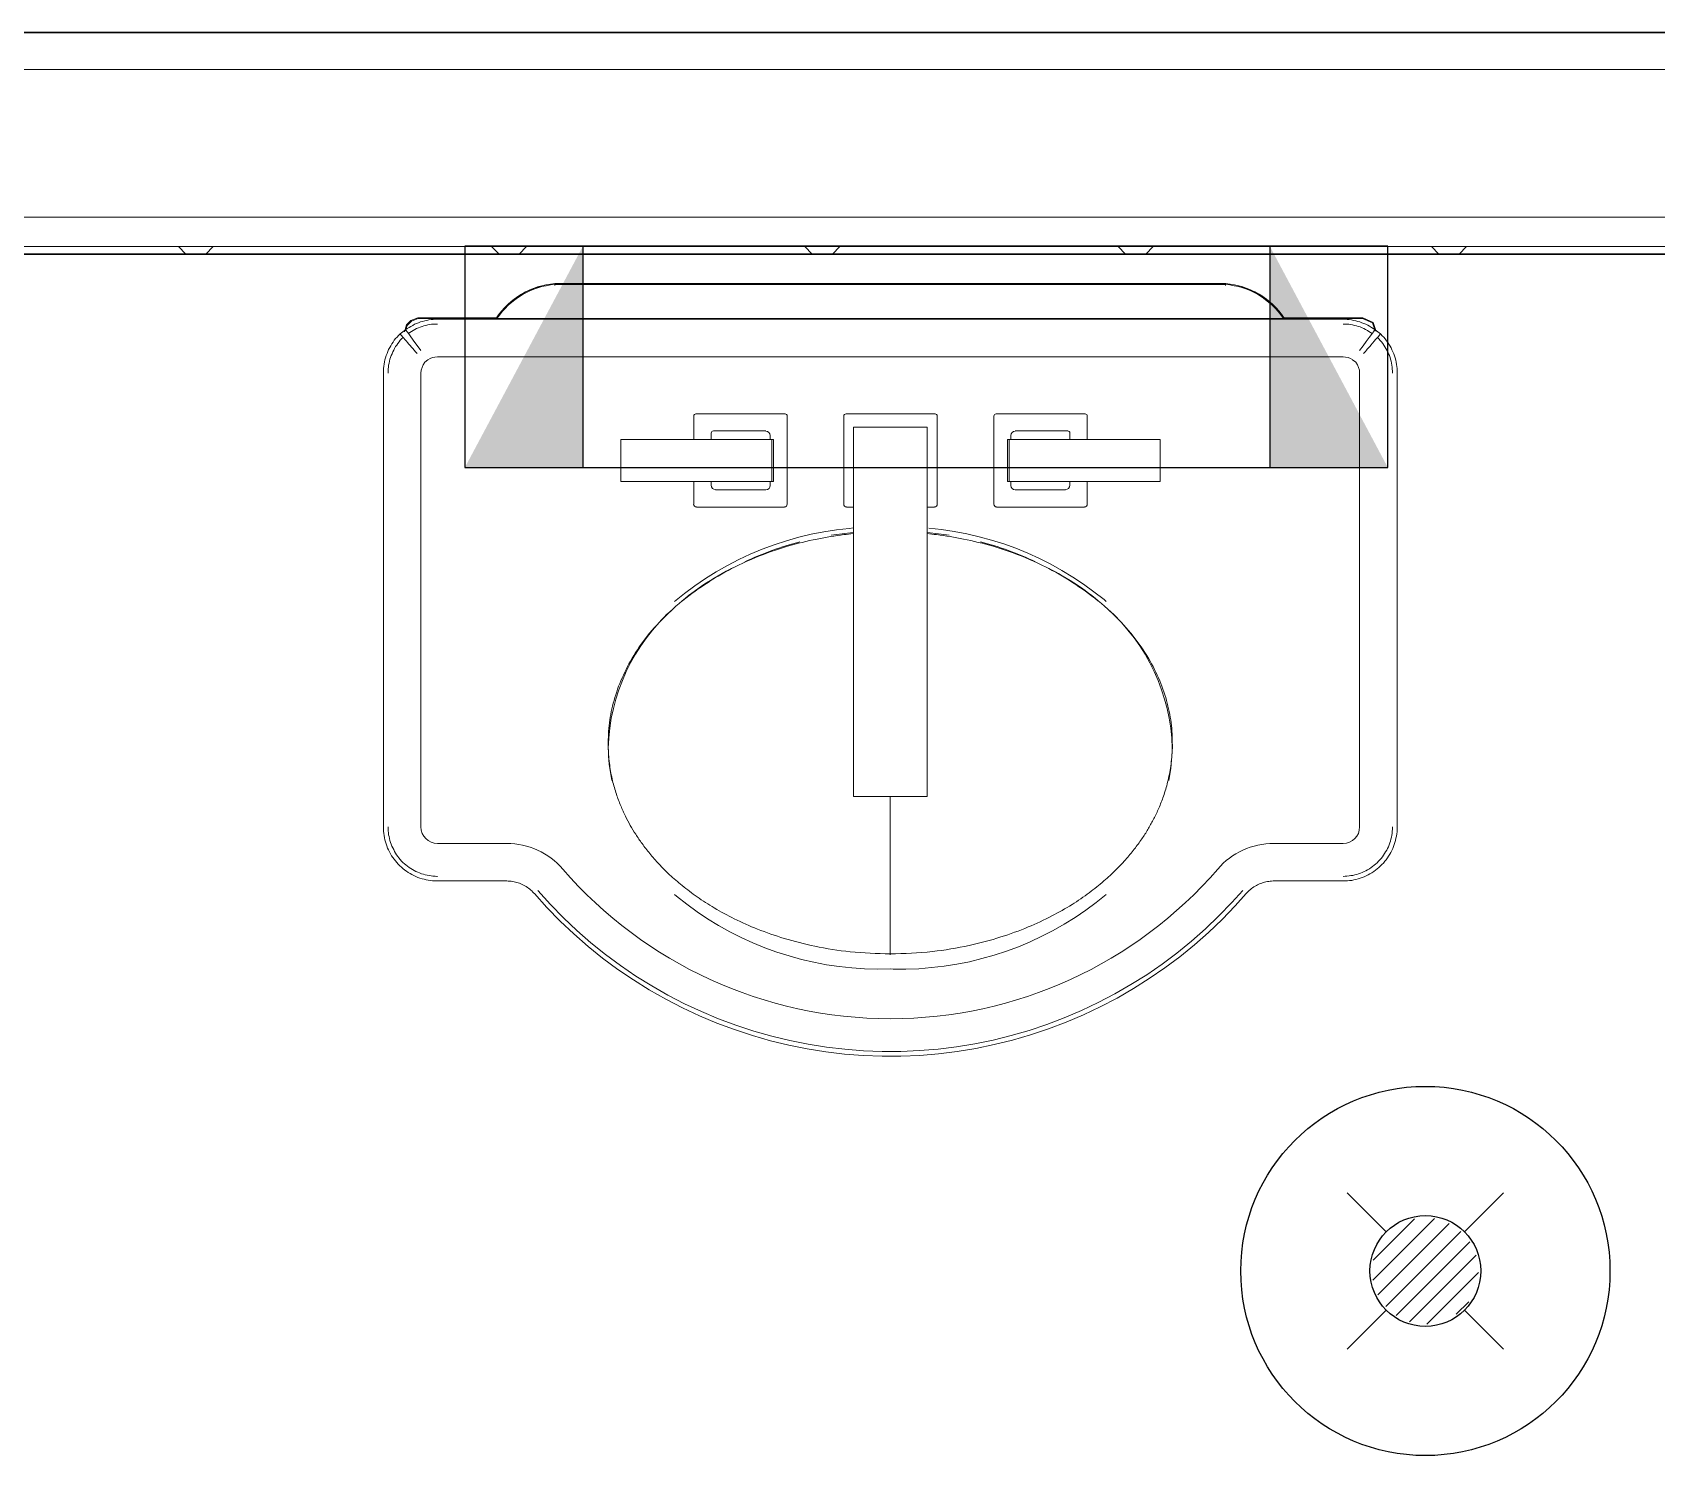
# Model space of a CAD drawing. Header units: millimetres. Extents: x 1722 to 7525, y 2254 to 6279.
# Drawn here: x 5332.2 to 5442.2, y 3478 to 3574.4 of the extents above; entities that cross this region are included whole.
import ezdxf

# ---------------------------------------------------------------- set-up
doc = ezdxf.new("R2010")
doc.units = ezdxf.units.MM
doc.layers.add('-LIGHT', color=6, linetype='Continuous')
doc.layers.add('-SYM', color=4, linetype='Continuous')
for name, color, linetype, lineweight in [('A-WALL', 113, 'Continuous', 9), ('A-WALL-FNSH', 113, 'Continuous', 30), ('A-WALL-PATT', 111, 'Continuous', 5), ('P-SANR-FIXT', 44, 'Continuous', 9)]:
    doc.layers.add(name, color=color, linetype=linetype, lineweight=lineweight)

# ---------------------------------------------------------------- blocks, each defined once
blk = doc.blocks.new('A$C775E0A7C')
at = {"layer": 'P-SANR-FIXT'}
for p, q in [((-2052.3, -1443.5), (-2097.72, -1443.5)), ((-2097.72, -1443.5), (-2052.3, -1443.5)), ((-2097.72, -1443.5), (-2097.72, -1443.56)), ((-2097.72, -1443.56), (-2052.31, -1443.56)), ((-2052.3, -1443.5), (-2052.31, -1443.56)), ((-2107.77, -1446.3), (-2107.47, -1446.01)), ((-2107.44, -1446.05), (-2107.72, -1446.33)), ((-2107.72, -1446.33), (-2107.44, -1446.05)), ((-2107.47, -1446.01), (-2107, -1445.81)), ((-2107.47, -1446.01), (-2107.44, -1446.05)), ((-2106.99, -1445.86), (-2107.44, -1446.05)), ((-2107.44, -1446.05), (-2106.99, -1445.86)), ((-2107, -1445.81), (-2101.65, -1445.81)), ((-2107, -1445.81), (-2106.99, -1445.86)), ((-2106.99, -1445.86), (-2043.03, -1445.86)), ((-2044.35, -1445.92), (-2105.67, -1445.92)), ((-2048.37, -1445.81), (-2043.01, -1445.81)), ((-2043.01, -1445.81), (-2043.03, -1445.86)), ((-2043.03, -1445.86), (-2042.36, -1446.17)), ((-2043.01, -1445.81), (-2042.32, -1446.13)), ((-2107.83, -1446.63), (-2108.21, -1446.91)), ((-2107.91, -1446.76), (-2107.77, -1446.3)), ((-2107.84, -1446.7), (-2107.72, -1446.33)), ((-2107.78, -1446.69), (-2107.83, -1446.63)), ((-2107.83, -1446.63), (-2107.69, -1446.81)), ((-2107.77, -1446.3), (-2107.72, -1446.33)), ((-2107.69, -1446.81), (-2107.53, -1447.04)), ((-2107.53, -1447.04), (-2107.31, -1447.33)), ((-2042.58, -1447.16), (-2042.78, -1447.42)), ((-2042.42, -1446.94), (-2042.58, -1447.16)), ((-2042.29, -1446.77), (-2042.42, -1446.94)), ((-2042.32, -1446.13), (-2042.36, -1446.17)), ((-2042.36, -1446.17), (-2042.19, -1446.7)), ((-2042.32, -1446.13), (-2042.12, -1446.74)), ((-2041.82, -1446.91), (-2042.19, -1446.63)), ((-2107.31, -1447.33), (-2106.79, -1448.03)), ((-2106.32, -1448.67), (-2106.53, -1448.83)), ((-2044.35, -1448.46), (-2105.67, -1448.46)), ((-2043.5, -1448.83), (-2043.71, -1448.67)), ((-2109.34, -1449.56), (-2109.34, -1480.29)), ((-2106.8, -1480.29), (-2106.8, -1449.56)), ((-2043.23, -1449.56), (-2043.23, -1480.29)), ((-2040.69, -1480.29), (-2040.69, -1449.56)), ((-2088.32, -1452.48), (-2088.32, -1454.03)), ((-2082.14, -1452.33), (-2088.17, -1452.33)), ((-2081.99, -1458.44), (-2081.99, -1452.48)), ((-2078.16, -1452.48), (-2078.16, -1458.44)), ((-2071.98, -1452.33), (-2078.01, -1452.33)), ((-2071.83, -1458.44), (-2071.83, -1452.48)), ((-2068, -1452.48), (-2068, -1458.44)), ((-2061.82, -1452.33), (-2067.85, -1452.33)), ((-2061.67, -1454.03), (-2061.67, -1452.48)), ((-2087.14, -1453.63), (-2087.14, -1454.06)), ((-2083.45, -1453.48), (-2086.99, -1453.48)), ((-2083.14, -1454.06), (-2083.14, -1453.79)), ((-2072.51, -1453.23), (-2077.51, -1453.23)), ((-2077.51, -1454.1), (-2077.51, -1453.23)), ((-2072.51, -1453.23), (-2072.51, -1454.1)), ((-2066.85, -1453.79), (-2066.85, -1454.06)), ((-2063, -1453.48), (-2066.55, -1453.48)), ((-2062.85, -1454.06), (-2062.85, -1453.63)), ((-2093.25, -1454.06), (-2093.25, -1456.9)), ((-2093.25, -1454.06), (-2092.35, -1454.06)), ((-2092.35, -1454.06), (-2083.93, -1454.06)), ((-2083.93, -1454.06), (-2083.03, -1454.06)), ((-2083.03, -1454.06), (-2082.92, -1454.06)), ((-2083.03, -1454.06), (-2083.03, -1456.9)), ((-2082.92, -1456.9), (-2082.92, -1454.06)), ((-2077.51, -1475.93), (-2077.51, -1454.1)), ((-2072.51, -1454.1), (-2072.51, -1475.93)), ((-2067.07, -1454.06), (-2066.96, -1454.06)), ((-2067.07, -1454.06), (-2067.07, -1456.9)), ((-2066.96, -1454.06), (-2066.06, -1454.06)), ((-2066.96, -1454.06), (-2066.96, -1456.9)), ((-2066.06, -1454.06), (-2057.64, -1454.06)), ((-2057.64, -1454.06), (-2056.74, -1454.06)), ((-2056.74, -1456.9), (-2056.74, -1454.06)), ((-2092.35, -1456.9), (-2093.25, -1456.9)), ((-2083.93, -1456.9), (-2092.35, -1456.9)), ((-2088.32, -1456.9), (-2088.32, -1458.44)), ((-2087.14, -1456.9), (-2087.14, -1457.16)), ((-2083.03, -1456.9), (-2083.93, -1456.9)), ((-2083.14, -1457.17), (-2083.14, -1456.9)), ((-2082.92, -1456.9), (-2083.03, -1456.9)), ((-2066.96, -1456.9), (-2067.07, -1456.9)), ((-2066.06, -1456.9), (-2066.96, -1456.9)), ((-2066.85, -1456.9), (-2066.85, -1457.17)), ((-2057.64, -1456.9), (-2066.06, -1456.9)), ((-2062.85, -1457.16), (-2062.85, -1456.9)), ((-2061.67, -1458.44), (-2061.67, -1456.9)), ((-2056.74, -1456.9), (-2057.64, -1456.9)), ((-2086.84, -1457.46), (-2083.43, -1457.46)), ((-2066.56, -1457.46), (-2063.15, -1457.46)), ((-2088.14, -1458.63), (-2082.18, -1458.63)), ((-2077.98, -1458.63), (-2077.51, -1458.63)), ((-2072.51, -1458.63), (-2072.02, -1458.63)), ((-2067.81, -1458.63), (-2061.86, -1458.63)), ((-2077.51, -1478.23), (-2077.51, -1475.93)), ((-2072.51, -1475.93), (-2072.51, -1478.23)), ((-2077.51, -1478.23), (-2072.51, -1478.23)), ((-2077.51, -1478.23), (-2072.51, -1478.23)), ((-2075.01, -1478.25), (-2075.01, -1488.96)), ((-2100.98, -1481.41), (-2105.67, -1481.41)), ((-2044.35, -1481.41), (-2049.05, -1481.41)), ((-2105.67, -1483.95), (-2100.98, -1483.95)), ((-2049.05, -1483.95), (-2044.35, -1483.95))]:
    blk.add_line(p, q, dxfattribs=at)
at = {"layer": 'P-SANR-FIXT', "flags": 128}
for points in [[(-2105.67, -1445.92), (-2105.82, -1445.92), (-2105.96, -1445.93), (-2106.11, -1445.94), (-2106.25, -1445.96), (-2106.4, -1445.99), (-2106.54, -1446.02), (-2106.68, -1446.06), (-2106.82, -1446.1), (-2106.95, -1446.15), (-2107.09, -1446.2), (-2107.22, -1446.26), (-2107.35, -1446.33), (-2107.48, -1446.4), (-2107.6, -1446.47), (-2107.73, -1446.55), (-2107.83, -1446.63)], [(-2042.19, -1446.63), (-2042.31, -1446.55), (-2042.43, -1446.47), (-2042.56, -1446.39), (-2042.68, -1446.32), (-2042.82, -1446.26), (-2042.95, -1446.2), (-2043.08, -1446.15), (-2043.22, -1446.1), (-2043.36, -1446.06), (-2043.5, -1446.02), (-2043.64, -1445.99), (-2043.79, -1445.96), (-2043.93, -1445.94), (-2044.08, -1445.93), (-2044.22, -1445.92), (-2044.35, -1445.92)], [(-2108.21, -1446.91), (-2108.31, -1447.01), (-2108.41, -1447.12), (-2108.51, -1447.23), (-2108.6, -1447.34), (-2108.68, -1447.46), (-2108.76, -1447.59), (-2108.84, -1447.71), (-2108.91, -1447.84), (-2108.98, -1447.97), (-2109.04, -1448.1), (-2109.09, -1448.24), (-2109.14, -1448.38), (-2109.19, -1448.52), (-2109.23, -1448.66), (-2109.26, -1448.8), (-2109.29, -1448.95), (-2109.31, -1449.09), (-2109.32, -1449.24), (-2109.33, -1449.38), (-2109.34, -1449.53), (-2109.34, -1449.56)], [(-2108, -1447.15), (-2108.1, -1447.24), (-2108.19, -1447.34), (-2108.27, -1447.45), (-2108.36, -1447.55), (-2108.43, -1447.66), (-2108.51, -1447.77), (-2108.58, -1447.89), (-2108.64, -1448), (-2108.7, -1448.12), (-2108.75, -1448.25), (-2108.8, -1448.37), (-2108.85, -1448.5), (-2108.89, -1448.63), (-2108.92, -1448.75), (-2108.95, -1448.89), (-2108.98, -1449.02), (-2109, -1449.15), (-2109.01, -1449.28), (-2109.02, -1449.42), (-2109.02, -1449.55), (-2109.02, -1449.56)], [(-2105.67, -1446.24), (-2105.81, -1446.24), (-2105.94, -1446.25), (-2106.07, -1446.26), (-2106.2, -1446.28), (-2106.33, -1446.3), (-2106.46, -1446.33), (-2106.59, -1446.36), (-2106.72, -1446.4), (-2106.84, -1446.45), (-2106.97, -1446.5), (-2107.09, -1446.55), (-2107.21, -1446.61), (-2107.32, -1446.67), (-2107.44, -1446.74), (-2107.55, -1446.81), (-2107.64, -1446.88)], [(-2042.38, -1446.88), (-2042.49, -1446.81), (-2042.6, -1446.74), (-2042.71, -1446.67), (-2042.83, -1446.6), (-2042.95, -1446.55), (-2043.07, -1446.49), (-2043.2, -1446.44), (-2043.32, -1446.4), (-2043.45, -1446.36), (-2043.58, -1446.33), (-2043.71, -1446.3), (-2043.84, -1446.28), (-2043.97, -1446.26), (-2044.1, -1446.24), (-2044.23, -1446.24), (-2044.35, -1446.24)], [(-2042.19, -1446.63), (-2042.22, -1446.66), (-2042.29, -1446.77)], [(-2041, -1449.56), (-2041.01, -1449.42), (-2041.02, -1449.29), (-2041.03, -1449.15), (-2041.05, -1449.02), (-2041.07, -1448.89), (-2041.1, -1448.76), (-2041.14, -1448.63), (-2041.17, -1448.5), (-2041.22, -1448.38), (-2041.27, -1448.25), (-2041.32, -1448.13), (-2041.38, -1448.01), (-2041.45, -1447.89), (-2041.52, -1447.78), (-2041.59, -1447.66), (-2041.67, -1447.56), (-2041.75, -1447.45), (-2041.84, -1447.35), (-2041.93, -1447.25), (-2042.02, -1447.15), (-2042.02, -1447.15)], [(-2040.69, -1449.56), (-2040.69, -1449.41), (-2040.7, -1449.26), (-2040.71, -1449.12), (-2040.73, -1448.97), (-2040.76, -1448.83), (-2040.79, -1448.68), (-2040.83, -1448.54), (-2040.87, -1448.4), (-2040.92, -1448.26), (-2040.98, -1448.13), (-2041.04, -1447.99), (-2041.1, -1447.86), (-2041.17, -1447.73), (-2041.25, -1447.61), (-2041.33, -1447.49), (-2041.41, -1447.37), (-2041.5, -1447.25), (-2041.6, -1447.14), (-2041.7, -1447.03), (-2041.8, -1446.93), (-2041.82, -1446.91)], [(-2042.78, -1447.42), (-2043, -1447.72), (-2043.24, -1448.03)], [(-2089.63, -1465.02), (-2088.95, -1464.48), (-2088.25, -1463.96), (-2087.53, -1463.48), (-2086.8, -1463.02), (-2086.04, -1462.59), (-2085.27, -1462.19), (-2084.49, -1461.83), (-2083.69, -1461.49), (-2082.87, -1461.19), (-2082.05, -1460.92), (-2081.21, -1460.68), (-2080.37, -1460.48), (-2079.52, -1460.31), (-2078.66, -1460.18), (-2077.8, -1460.08), (-2077.51, -1460.05)], [(-2072.41, -1460.06), (-2071.55, -1460.15), (-2070.69, -1460.28), (-2069.84, -1460.44), (-2068.99, -1460.64), (-2068.16, -1460.87), (-2067.33, -1461.13), (-2066.52, -1461.42), (-2065.71, -1461.75), (-2064.92, -1462.11), (-2064.15, -1462.5), (-2063.39, -1462.92), (-2062.65, -1463.38), (-2061.93, -1463.86), (-2061.23, -1464.37), (-2060.54, -1464.9), (-2060.4, -1465.02)], [(-2109.34, -1480.29), (-2109.34, -1480.44), (-2109.33, -1480.58), (-2109.31, -1480.73), (-2109.29, -1480.87), (-2109.27, -1481.02), (-2109.23, -1481.16), (-2109.2, -1481.3), (-2109.15, -1481.44), (-2109.1, -1481.58), (-2109.05, -1481.72), (-2108.99, -1481.85), (-2108.92, -1481.98), (-2108.85, -1482.11), (-2108.78, -1482.24), (-2108.7, -1482.36), (-2108.61, -1482.48), (-2108.52, -1482.59), (-2108.43, -1482.71), (-2108.33, -1482.81), (-2108.23, -1482.92), (-2108.12, -1483.02), (-2108.01, -1483.11), (-2107.89, -1483.21), (-2107.78, -1483.29), (-2107.65, -1483.37), (-2107.53, -1483.45), (-2107.4, -1483.52), (-2107.27, -1483.59), (-2107.14, -1483.65), (-2107, -1483.71), (-2106.86, -1483.76), (-2106.72, -1483.8), (-2106.58, -1483.84), (-2106.44, -1483.87), (-2106.3, -1483.9), (-2106.15, -1483.92), (-2106, -1483.94), (-2105.86, -1483.95), (-2105.71, -1483.95), (-2105.67, -1483.95)], [(-2109.02, -1480.29), (-2109.02, -1480.42), (-2109.01, -1480.56), (-2109, -1480.69), (-2108.98, -1480.82), (-2108.95, -1480.95), (-2108.92, -1481.08), (-2108.89, -1481.21), (-2108.85, -1481.34), (-2108.81, -1481.47), (-2108.76, -1481.59), (-2108.7, -1481.71), (-2108.64, -1481.83), (-2108.58, -1481.95), (-2108.51, -1482.07), (-2108.44, -1482.18), (-2108.36, -1482.29), (-2108.28, -1482.39), (-2108.19, -1482.5), (-2108.1, -1482.6), (-2108.01, -1482.69), (-2107.91, -1482.78), (-2107.81, -1482.87), (-2107.7, -1482.95), (-2107.59, -1483.03), (-2107.48, -1483.11), (-2107.37, -1483.18), (-2107.25, -1483.24), (-2107.13, -1483.3), (-2107.01, -1483.36), (-2106.89, -1483.41), (-2106.76, -1483.46), (-2106.63, -1483.5), (-2106.5, -1483.53), (-2106.37, -1483.56), (-2106.24, -1483.59), (-2106.11, -1483.61), (-2105.98, -1483.62), (-2105.84, -1483.63), (-2105.71, -1483.64), (-2105.67, -1483.64)], [(-2044.35, -1483.64), (-2044.22, -1483.63), (-2044.09, -1483.63), (-2043.95, -1483.61), (-2043.82, -1483.59), (-2043.69, -1483.57), (-2043.56, -1483.54), (-2043.43, -1483.51), (-2043.3, -1483.47), (-2043.17, -1483.42), (-2043.05, -1483.37), (-2042.93, -1483.32), (-2042.81, -1483.26), (-2042.69, -1483.19), (-2042.57, -1483.13), (-2042.46, -1483.05), (-2042.35, -1482.97), (-2042.25, -1482.89), (-2042.15, -1482.81), (-2042.05, -1482.72), (-2041.95, -1482.62), (-2041.86, -1482.52), (-2041.77, -1482.42), (-2041.69, -1482.32), (-2041.61, -1482.21), (-2041.54, -1482.1), (-2041.47, -1481.98), (-2041.4, -1481.87), (-2041.34, -1481.75), (-2041.28, -1481.63), (-2041.23, -1481.5), (-2041.19, -1481.38), (-2041.15, -1481.25), (-2041.11, -1481.12), (-2041.08, -1480.99), (-2041.05, -1480.86), (-2041.03, -1480.73), (-2041.02, -1480.59), (-2041.01, -1480.46), (-2041, -1480.32), (-2041, -1480.29)], [(-2044.35, -1483.95), (-2044.21, -1483.95), (-2044.06, -1483.94), (-2043.91, -1483.93), (-2043.77, -1483.91), (-2043.62, -1483.88), (-2043.48, -1483.85), (-2043.34, -1483.81), (-2043.2, -1483.77), (-2043.06, -1483.72), (-2042.93, -1483.67), (-2042.79, -1483.61), (-2042.66, -1483.54), (-2042.53, -1483.47), (-2042.41, -1483.39), (-2042.28, -1483.31), (-2042.16, -1483.23), (-2042.05, -1483.14), (-2041.94, -1483.04), (-2041.83, -1482.95), (-2041.72, -1482.84), (-2041.62, -1482.74), (-2041.53, -1482.62), (-2041.44, -1482.51), (-2041.35, -1482.39), (-2041.27, -1482.27), (-2041.19, -1482.14), (-2041.12, -1482.02), (-2041.05, -1481.89), (-2040.99, -1481.75), (-2040.94, -1481.62), (-2040.89, -1481.48), (-2040.84, -1481.34), (-2040.8, -1481.2), (-2040.77, -1481.06), (-2040.74, -1480.91), (-2040.72, -1480.77), (-2040.7, -1480.62), (-2040.69, -1480.47), (-2040.69, -1480.33), (-2040.69, -1480.29)], [(-2100.98, -1483.95), (-2100.88, -1483.96), (-2100.78, -1483.96), (-2100.68, -1483.97), (-2100.58, -1483.99), (-2100.49, -1484), (-2100.39, -1484.03), (-2100.3, -1484.05), (-2100.2, -1484.08), (-2100.11, -1484.11), (-2100.02, -1484.15), (-2099.93, -1484.19), (-2099.84, -1484.23), (-2099.75, -1484.28), (-2099.67, -1484.33), (-2099.58, -1484.39), (-2099.5, -1484.44), (-2099.43, -1484.5), (-2099.35, -1484.57), (-2099.28, -1484.63), (-2099.21, -1484.7), (-2099.14, -1484.77), (-2099.11, -1484.81)], [(-2050.91, -1484.81), (-2050.85, -1484.73), (-2050.78, -1484.66), (-2050.71, -1484.6), (-2050.63, -1484.53), (-2050.56, -1484.47), (-2050.48, -1484.41), (-2050.39, -1484.35), (-2050.31, -1484.3), (-2050.22, -1484.25), (-2050.14, -1484.21), (-2050.05, -1484.17), (-2049.96, -1484.13), (-2049.86, -1484.09), (-2049.77, -1484.06), (-2049.68, -1484.04), (-2049.58, -1484.01), (-2049.48, -1483.99), (-2049.39, -1483.98), (-2049.29, -1483.97), (-2049.19, -1483.96), (-2049.09, -1483.95), (-2049.05, -1483.95)], [(-2099.11, -1484.81), (-2098.26, -1485.75), (-2097.37, -1486.67), (-2096.44, -1487.54), (-2095.48, -1488.38), (-2094.49, -1489.18), (-2093.46, -1489.94), (-2092.41, -1490.65), (-2091.33, -1491.33), (-2090.22, -1491.96), (-2089.09, -1492.55), (-2087.93, -1493.09), (-2086.76, -1493.58), (-2085.56, -1494.02), (-2084.35, -1494.42), (-2083.13, -1494.77), (-2081.89, -1495.07), (-2080.64, -1495.32), (-2079.38, -1495.52), (-2078.11, -1495.67), (-2076.84, -1495.77), (-2075.57, -1495.82), (-2074.29, -1495.81), (-2073.02, -1495.76), (-2071.75, -1495.65), (-2070.48, -1495.5), (-2069.22, -1495.29), (-2067.98, -1495.03), (-2066.74, -1494.73), (-2065.51, -1494.37), (-2064.3, -1493.97), (-2063.11, -1493.52), (-2061.94, -1493.02), (-2060.79, -1492.47), (-2059.66, -1491.88), (-2058.55, -1491.24), (-2057.48, -1490.56), (-2056.43, -1489.84), (-2055.4, -1489.08), (-2054.42, -1488.27), (-2053.46, -1487.43), (-2052.54, -1486.55), (-2051.65, -1485.63), (-2050.91, -1484.81)], [(-2098.87, -1484.6), (-2098.03, -1485.54), (-2097.15, -1486.44), (-2096.23, -1487.31), (-2095.28, -1488.14), (-2094.29, -1488.93), (-2093.28, -1489.68), (-2092.24, -1490.39), (-2091.17, -1491.06), (-2090.07, -1491.68), (-2088.95, -1492.26), (-2087.8, -1492.79), (-2086.64, -1493.28), (-2085.46, -1493.72), (-2084.26, -1494.12), (-2083.04, -1494.46), (-2081.82, -1494.76), (-2080.58, -1495.01), (-2079.33, -1495.21), (-2078.08, -1495.35), (-2076.82, -1495.45), (-2075.56, -1495.5), (-2074.3, -1495.5), (-2073.04, -1495.44), (-2071.78, -1495.34), (-2070.53, -1495.18), (-2069.28, -1494.98), (-2068.05, -1494.72), (-2066.82, -1494.42), (-2065.61, -1494.07), (-2064.41, -1493.67), (-2063.23, -1493.22), (-2062.07, -1492.73), (-2060.93, -1492.19), (-2059.81, -1491.6), (-2058.72, -1490.97), (-2057.65, -1490.3), (-2056.61, -1489.58), (-2055.6, -1488.83), (-2054.62, -1488.03), (-2053.67, -1487.19), (-2052.76, -1486.32), (-2051.88, -1485.42), (-2051.15, -1484.6)], [(-2075.01, -1489.91), (-2075.88, -1489.92), (-2076.75, -1489.9), (-2077.61, -1489.84), (-2078.48, -1489.75), (-2079.33, -1489.62), (-2080.19, -1489.46), (-2081.03, -1489.26), (-2081.87, -1489.03), (-2082.69, -1488.77), (-2083.51, -1488.47), (-2084.31, -1488.15), (-2085.1, -1487.79), (-2085.88, -1487.39), (-2086.64, -1486.97), (-2087.38, -1486.52), (-2088.1, -1486.04), (-2088.8, -1485.53), (-2089.48, -1484.99), (-2089.63, -1484.87)], [(-2060.4, -1484.87), (-2061.08, -1485.42), (-2061.77, -1485.93), (-2062.49, -1486.42), (-2063.23, -1486.88), (-2063.98, -1487.31), (-2064.75, -1487.7), (-2065.54, -1488.07), (-2066.34, -1488.4), (-2067.15, -1488.71), (-2067.98, -1488.98), (-2068.81, -1489.21), (-2069.66, -1489.42), (-2070.51, -1489.59), (-2071.36, -1489.72), (-2072.23, -1489.82), (-2073.09, -1489.89), (-2073.96, -1489.92), (-2074.82, -1489.92), (-2075.01, -1489.91)]]:
    blk.add_lwpolyline(points, dxfattribs=at)
at = {"layer": 'P-SANR-FIXT'}
for centre, radius, start, end in [((-2097.28, -1448.79), 5.31, 94.8226, 146.509), ((-2097.28, -1448.79), 5.31, 94.8226, 145.9754), ((-2097.28, -1448.79), 5.25, 94.8488, 146.257), ((-2052.75, -1448.79), 5.25, 33.7947, 85.1512), ((-2052.75, -1448.79), 5.31, 33.491, 85.1774), ((-2052.75, -1448.79), 5.31, 34.1051, 85.1774), ((-2105.67, -1449.56), 1.12, 139.4946, 180), ((-2105.67, -1449.56), 1.1, 90, 126.3683), ((-2044.35, -1449.56), 1.1, 53.9712, 90), ((-2044.35, -1449.56), 1.12, 0, 40.5054), ((-2088.17, -1452.48), 0.149, 90, 180), ((-2082.14, -1452.48), 0.149, 0, 90), ((-2078.01, -1452.48), 0.149, 90, 180), ((-2071.98, -1452.48), 0.149, 0, 90), ((-2067.85, -1452.48), 0.149, 90, 180), ((-2061.82, -1452.48), 0.149, 0, 90), ((-2086.99, -1453.63), 0.148, 90, 180), ((-2083.45, -1453.79), 0.305, 0, 90), ((-2066.55, -1453.79), 0.305, 90, 180), ((-2063, -1453.63), 0.148, 0, 90), ((-2086.84, -1457.16), 0.295, 180, 270), ((-2083.43, -1457.17), 0.293, 270, 0), ((-2066.56, -1457.17), 0.293, 180, 270), ((-2063.15, -1457.16), 0.295, 270, 0), ((-2088.14, -1458.44), 0.187, 180, 270), ((-2088.14, -1458.44), 0.187, 210, 240), ((-2082.18, -1458.44), 0.187, 270, 0), ((-2082.18, -1458.44), 0.187, 300, 330), ((-2077.98, -1458.44), 0.187, 180, 270), ((-2077.98, -1458.44), 0.187, 210, 240), ((-2072.02, -1458.44), 0.187, 270, 0), ((-2072.02, -1458.44), 0.187, 300, 330), ((-2067.81, -1458.44), 0.187, 180, 270), ((-2067.81, -1458.44), 0.187, 210, 240), ((-2061.86, -1458.44), 0.187, 270, 0), ((-2061.86, -1458.44), 0.187, 300, 330), ((-2075.72, -1481.66), 21.37, 94.8585, 98.8569), ((-2074.31, -1481.66), 21.37, 81.1431, 85.1415), ((-2075.72, -1481.66), 21.37, 104.6726, 115.3063), ((-2074.31, -1481.66), 21.37, 64.6937, 75.3274), ((-2075.72, -1481.66), 21.37, 117.2973, 128.6662), ((-2074.31, -1481.66), 21.37, 51.3338, 62.7027), ((-2081.03, -1475.31), 13.09, 131.4954, 178.4165), ((-2069, -1475.31), 13.09, 1.5835, 48.5046), ((-2081.03, -1474.59), 13.09, 181.5835, 191.2475), ((-2069, -1474.59), 13.09, 348.7459, 358.4165), ((-2105.67, -1480.29), 1.12, 180, 270), ((-2044.35, -1480.29), 1.12, 270, 0), ((-2100.98, -1486.42), 5.01, 40.8763, 90), ((-2100.98, -1486.42), 5.01, 40.8763, 90), ((-2049.05, -1486.42), 5.01, 90, 139.1237), ((-2049.05, -1486.42), 5.01, 90, 139.1237), ((-2075.01, -1463.95), 29.33, 220.8763, 319.1237)]:
    blk.add_arc(centre, radius, start, end, dxfattribs=at)
for points in [[(-2097.72, -1443.56), (-2097.72, -1443.59), (-2097.72, -1443.61), (-2097.72, -1443.63)], [(-2052.31, -1443.56), (-2052.31, -1443.59), (-2052.31, -1443.61), (-2052.31, -1443.63)]]:
    blk.add_open_spline(points, degree=3, dxfattribs=at)
for points, knots in [([(-2108.21, -1446.91), (-2108.21, -1446.91), (-2108.13, -1447), (-2107.83, -1447.35), (-2107.45, -1447.79), (-2107.19, -1448.09), (-2107.06, -1448.24)], [0, 0, 0, 0, 0.285714, 0.571429, 0.785714, 1, 1, 1, 1]), ([(-2041.82, -1446.91), (-2041.82, -1446.91), (-2041.86, -1446.96), (-2042.07, -1447.2), (-2042.38, -1447.56), (-2042.71, -1447.94), (-2042.88, -1448.14), (-2042.96, -1448.24)], [-1, -1, -1, -1, -0.785714, -0.571429, -0.285714, -0.142857, 0, 0, 0, 0]), ([(-2090.16, -1465.91), (-2089.6, -1465.41), (-2088.44, -1464.37), (-2086.4, -1463.08), (-2084.22, -1462.04), (-2082.06, -1461.28), (-2080.05, -1460.79), (-2078.55, -1460.54), (-2077.73, -1460.45), (-2077.52, -1460.43)], [-1.685697, -1.685697, -1.685697, -1.685697, -1.456923, -1.207935, -0.952955, -0.718609, -0.508349, -0.320864, -0.255572, -0.255572, -0.255572, -0.255572]), ([(-2072.51, -1460.43), (-2072.3, -1460.45), (-2071.47, -1460.54), (-2069.98, -1460.79), (-2067.97, -1461.28), (-2065.8, -1462.04), (-2063.63, -1463.08), (-2061.59, -1464.37), (-2060.43, -1465.41), (-2059.87, -1465.91)], [-1.430124, -1.430124, -1.430124, -1.430124, -1.364833, -1.177347, -0.967088, -0.732742, -0.477762, -0.228773, 0, 0, 0, 0]), ([(-2094.11, -1474.95), (-2094.11, -1474.44), (-2094.1, -1473.42), (-2093.8, -1471.89), (-2093.28, -1470.35), (-2092.51, -1468.82), (-2091.48, -1467.3), (-2090.61, -1466.39), (-2090.16, -1465.91)], [-1.034118, -1.034118, -1.034118, -1.034118, -0.878914, -0.722225, -0.558873, -0.385461, -0.199326, 0, 0, 0, 0]), ([(-2059.87, -1465.91), (-2059.42, -1466.39), (-2058.55, -1467.3), (-2057.52, -1468.82), (-2056.74, -1470.35), (-2056.23, -1471.89), (-2055.93, -1473.42), (-2055.92, -1474.44), (-2055.91, -1474.95)], [-1.034118, -1.034118, -1.034118, -1.034118, -0.834791, -0.648656, -0.475245, -0.311893, -0.155203, 0, 0, 0, 0]), ([(-2075.01, -1488.89), (-2075.92, -1488.86), (-2077.63, -1488.81), (-2080.04, -1488.42), (-2082.13, -1487.89), (-2083.95, -1487.26), (-2085.53, -1486.56), (-2086.9, -1485.82), (-2088.07, -1485.06), (-2089.08, -1484.3), (-2089.94, -1483.56), (-2090.67, -1482.83), (-2091.29, -1482.12), (-2091.81, -1481.45), (-2092.25, -1480.81), (-2092.62, -1480.19), (-2092.96, -1479.55), (-2093.28, -1478.84), (-2093.58, -1478.05), (-2093.84, -1477.13), (-2094.04, -1476.09), (-2094.09, -1475.34), (-2094.11, -1474.95)], [-2.652104, -2.652104, -2.652104, -2.652104, -2.374428, -2.128551, -1.909941, -1.714648, -1.539479, -1.382313, -1.240742, -1.11272, -0.997029, -0.892475, -0.797427, -0.710962, -0.632736, -0.560293, -0.488225, -0.410954, -0.324633, -0.227742, -0.120163, 0, 0, 0, 0]), ([(-2055.91, -1474.95), (-2055.94, -1475.36), (-2055.99, -1476.14), (-2056.21, -1477.23), (-2056.49, -1478.18), (-2056.81, -1479), (-2057.15, -1479.72), (-2057.52, -1480.39), (-2057.93, -1481.05), (-2058.43, -1481.73), (-2059.02, -1482.46), (-2059.73, -1483.21), (-2060.57, -1483.99), (-2061.57, -1484.79), (-2062.74, -1485.59), (-2064.12, -1486.37), (-2065.73, -1487.12), (-2067.59, -1487.8), (-2069.76, -1488.37), (-2072.27, -1488.8), (-2074.06, -1488.86), (-2075.01, -1488.89)], [-2.652105, -2.652105, -2.652105, -2.652105, -2.525971, -2.413684, -2.313142, -2.224153, -2.144515, -2.069202, -1.991511, -1.905836, -1.810716, -1.705942, -1.589595, -1.460052, -1.316133, -1.155737, -0.976005, -0.774576, -0.547904, -0.291506, 0, 0, 0, 0])]:
    blk.add_open_spline(points, degree=3, knots=knots, dxfattribs=at)
blk = doc.blocks.new('FD')
at = {"layer": '-SYM'}
for p, q in [((-23.25, 7.5), (-23.25, -7.5)), ((23.25, 7.5), (23.25, -7.5))]:
    blk.add_line(p, q, dxfattribs=at)
blk.add_lwpolyline([(-31.25, -7.5), (31.25, -7.5), (31.25, 7.5), (-31.25, 7.5)], close=True, dxfattribs=at)
for points in [[(-23.25, 7.5), (-23.25, -7.5), (-31.25, -7.5)], [(-31.25, -7.5), (-31.25, 7.5), (-23.25, 7.5), (-31.25, -7.5)], [(23.25, 7.5), (23.25, -7.5), (31.25, -7.5)], [(31.25, -7.5), (31.25, 7.5), (23.25, 7.5), (31.25, -7.5)]]:
    blk.add_solid(points, dxfattribs=at)
blk = doc.blocks.new('le')
at = {"layer": '-SYM'}
h = blk.add_hatch(dxfattribs=at)
h.set_pattern_fill('ANSI31', color=256, scale=7.5, style=0)
h.set_pattern_definition([(45, (0, 0), (-0.66291, 0.66291), [])])
h.paths.add_polyline_path([(-3.6, 0), (3.6, 0, 1)])
h.paths.add_polyline_path([(3.6, 0), (-3.6, 0, 1)])
at = {"layer": '-SYM', "color": 3}
for p, q in [((-2.65, 2.65), (-5.3, 5.3)), ((2.65, 2.65), (5.3, 5.3)), ((-2.65, -2.65), (-5.3, -5.3)), ((2.65, -2.65), (5.3, -5.3))]:
    blk.add_line(p, q, dxfattribs=at)
at = {"layer": '-SYM'}
for radius in [12.5, 3.75]:
    blk.add_circle((0, 0), radius, dxfattribs=at)

msp = doc.modelspace()

# ---------------------------------------------------------------- hatches: boundary and pattern name
at = {"layer": 'A-WALL-PATT'}
h = msp.add_hatch(dxfattribs=at)
h.set_pattern_fill('FP_37', color=256, scale=100, style=0, pattern_type=2)
h.set_pattern_definition([(45, (3847.724, 3993.578), (-10.6066, 10.6066), []), (135, (3847.724, 3993.578), (-10.6066, -10.6066), [])])
h.paths.add_polyline_path([(5636.3, 3559.4), (5646.3, 3559.4), (5646.3, 3559.9), (5636.3, 3559.9)], flags=0)
h.paths.add_polyline_path([(5536.3, 3559.4), (5536.3, 3559.9), (5197.3, 3559.9), (5197.3, 3559.4), (5427.83, 3559.4)], flags=0)

# ---------------------------------------------------------------- linework, layer by layer
at = {"layer": 'A-WALL', "color": 7, "lineweight": 15}
for p, q in [((5536.3, 3571.9), (5185.3, 3571.9)), ((5536.3, 3561.9), (5195.3, 3561.9))]:
    msp.add_line(p, q, dxfattribs=at)
at = {"layer": 'A-WALL', "color": 10}
msp.add_line((5536.3, 3559.9), (5197.3, 3559.9), dxfattribs=at)
at = {"layer": 'A-WALL-FNSH'}
for p, q in [((5182.8, 3574.4), (5536.3, 3574.4)), ((5536.3, 3559.4), (5197.8, 3559.4))]:
    msp.add_line(p, q, dxfattribs=at)

# ---------------------------------------------------------------- block references
at = {"layer": '-LIGHT'}
for name, p in [('FD', (5392.73, 3552.44)), ('le', (5426.52, 3490.54))]:
    msp.add_blockref(name, p, dxfattribs=at)
at = {"layer": 'P-SANR-FIXT'}
msp.add_blockref('A$C775E0A7C', (7465.3, 5000.9), dxfattribs=at)

doc.saveas('drawing.dxf')
